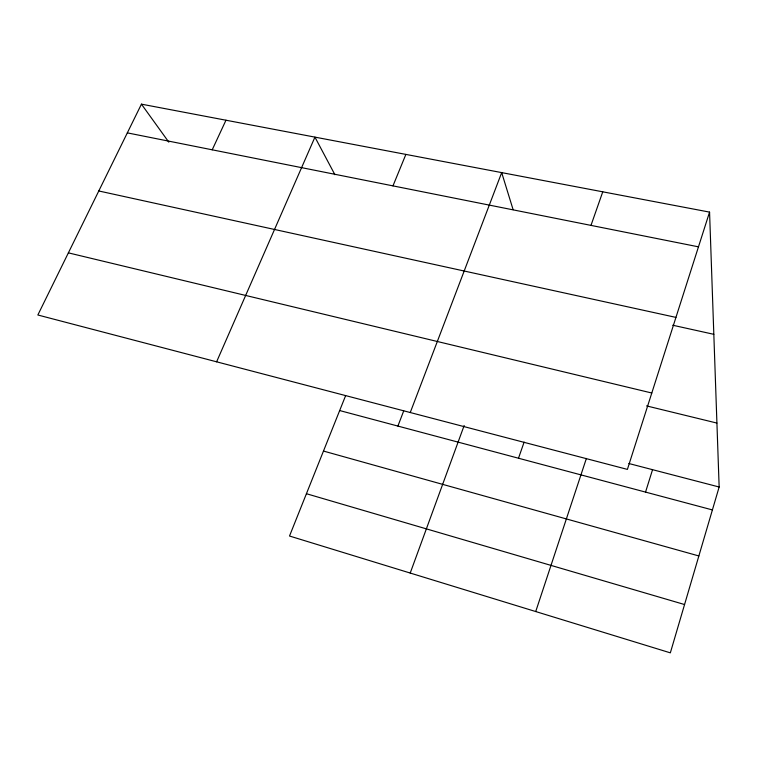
<?xml version="1.0" encoding="UTF-8"?>
<svg xmlns="http://www.w3.org/2000/svg" width="757" height="757" viewBox="0 0 757 757"><rect width="100%" height="100%" fill="white"/><g stroke="black" fill="none" stroke-linecap="round" stroke-linejoin="round"><path stroke-width="1.14" d="M709.564 212.111L627.402 469.397L37.85 314.997L141.436 104.154L709.564 212.111L719.15 487.006L670.342 652.846L289.515 536.022L345.618 395.665M645.541 492.097L652.553 469.681M535.719 611.542L586.391 458.42M518.498 458.222L524.118 442.107M590.98 225.397L602.761 191.824M410.218 573.049L464.173 425.5M410.256 412.527L501.683 172.615L513.123 209.698M397.898 426.068L403.718 410.881M392.968 185.881L405.875 154.409M216.606 361.818L314.94 137.131L334.906 174.706M212.215 149.81L225.974 120.221M127.327 132.872L698.474 246.839M98.779 190.972L675.944 317.401M672.718 325.226L713.823 334.32M68.376 252.857L651.796 393.015M646.554 405.903L716.917 423.068M628.849 463.511L719.15 487.006M339.675 410.549L712.403 509.925M323.476 451.058L698.862 555.96M306.424 493.715L684.565 604.54M141.436 104.154L168.82 142.155"/></g></svg>
